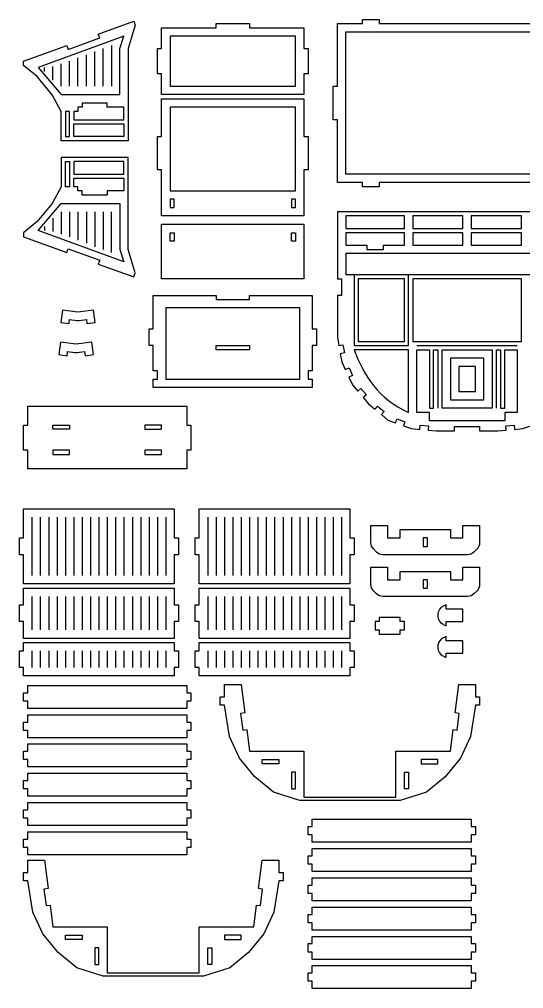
# Model space of a CAD drawing. Extents: x -590 to 235, y -434 to 261.
# Drawn here: x -590 to -229, y -434 to 261 of the extents above; entities that cross this region are included whole.
import ezdxf

# ---------------------------------------------------------------- set-up
doc = ezdxf.new("R2010")
doc.units = 0
doc.header["$MEASUREMENT"] = 0
doc.layers.get('0').update_dxf_attribs({"linetype": 'CONTINUOUS'})
doc.layers.add('ENGRAVE', color=1, linetype='CONTINUOUS')

msp = doc.modelspace()

# ---------------------------------------------------------------- linework, layer by layer
for points in [[(-560.12, 174.38), (-560.12, 195.38), (-566.69, 207.34), (-577.39, 220.31), (-587.12, 228.38), (-587.12, 231.38), (-556.11, 242.67), (-555.08, 239.85), (-532.53, 248.06), (-533.55, 250.87), (-508.18, 260.11), (-507.16, 257.29), (-512.12, 240.38), (-512.12, 174.38)], [(-488.12, 207.38), (-488.12, 222.38), (-491.12, 222.38), (-491.12, 240.38), (-488.12, 240.38), (-488.12, 255.38), (-449.12, 255.38), (-449.12, 258.38), (-425.12, 258.38), (-425.12, 255.38), (-386.12, 255.38), (-386.12, 240.38), (-383.12, 240.38), (-383.12, 222.38), (-386.12, 222.38), (-386.12, 207.38)], [(-488.12, 120.38), (-488.12, 153.38), (-491.12, 153.38), (-491.12, 177.38), (-488.12, 177.38), (-488.12, 204.38), (-386.12, 204.38), (-386.12, 177.38), (-383.12, 177.38), (-383.12, 153.38), (-386.12, 153.38), (-386.12, 120.38)], [(-557.12, 195.38), (-557.12, 177.38), (-554.12, 177.38), (-554.12, 195.38)], [(-515.12, 189.38), (-515.12, 198.38), (-527.12, 198.38), (-527.12, 201.38), (-545.12, 201.38), (-545.12, 198.38), (-548.12, 198.38), (-548.12, 195.38), (-551.12, 195.38), (-551.12, 189.38)], [(-551.12, 177.38), (-551.12, 186.38), (-515.12, 186.38), (-515.12, 177.38)], [(-560.12, 162.38), (-560.12, 141.38), (-566.69, 129.42), (-577.39, 116.45), (-587.12, 108.38), (-587.12, 105.38), (-556.11, 94.09), (-555.08, 96.91), (-532.53, 88.7), (-533.55, 85.89), (-508.18, 76.65), (-507.16, 79.47), (-512.12, 96.38), (-512.12, 162.38)], [(-557.12, 141.38), (-557.12, 159.38), (-554.12, 159.38), (-554.12, 141.38)], [(-551.12, 159.38), (-551.12, 150.38), (-515.12, 150.38), (-515.12, 159.38)], [(-515.12, 147.38), (-515.12, 138.38), (-527.12, 138.38), (-527.12, 135.38), (-545.12, 135.38), (-545.12, 138.38), (-548.12, 138.38), (-548.12, 141.38), (-551.12, 141.38), (-551.12, 147.38)], [(-482.12, 126.38), (-479.12, 126.38), (-479.12, 132.38), (-482.12, 132.38)], [(-395.12, 132.38), (-395.12, 126.38), (-392.12, 126.38), (-392.12, 132.38)], [(-314.12, 111.38), (-314.12, 120.38), (-356.12, 120.38), (-356.12, 111.38)], [(-272.12, 111.38), (-272.12, 120.38), (-308.12, 120.38), (-308.12, 111.38)], [(-230.12, 111.38), (-230.12, 120.38), (-266.12, 120.38), (-266.12, 111.38)], [(-488.12, 75.38), (-488.12, 114.38), (-386.12, 114.38), (-386.12, 75.38)], [(-482.12, 102.38), (-482.12, 108.38), (-479.12, 108.38), (-479.12, 102.38)], [(-395.12, 102.38), (-395.12, 108.38), (-392.12, 108.38), (-392.12, 102.38)], [(-356.12, 108.38), (-356.12, 99.38), (-341.12, 99.38), (-341.12, 96.38), (-329.12, 96.38), (-329.12, 99.38), (-314.12, 99.38), (-314.12, 108.38)], [(-308.12, 108.38), (-308.12, 99.38), (-272.12, 99.38), (-272.12, 108.38)], [(-266.12, 108.38), (-266.12, 99.38), (-230.12, 99.38), (-230.12, 108.38)], [(-347.12, 75.38), (-347.12, 30.38), (-314.12, 30.38), (-314.12, 75.38)], [(-308.12, 75.38), (-308.12, 30.38), (-230.12, 30.38), (-230.12, 75.38)], [(-494.12, -2.62), (-494.12, 3.38), (-491.12, 3.38), (-491.12, 9.38), (-494.12, 9.38), (-494.12, 27.38), (-497.12, 27.38), (-497.12, 39.38), (-494.12, 39.38), (-494.12, 63.38), (-449.12, 63.38), (-449.12, 60.38), (-425.12, 60.38), (-425.12, 63.38), (-380.12, 63.38), (-380.12, 39.38), (-377.12, 39.38), (-377.12, 27.38), (-380.12, 27.38), (-380.12, 9.38), (-383.12, 9.38), (-383.12, 3.38), (-380.12, 3.38), (-380.12, -2.62)], [(-547.32, 45.44), (-542.07, 46.13), (-541.67, 43.16), (-535.73, 43.94), (-536.9, 52.86), (-548.1, 51.39), (-559.31, 52.86), (-560.48, 43.94), (-554.54, 43.16), (-554.14, 46.13), (-548.89, 45.44)], [(-548.69, 22.4), (-543.43, 23.09), (-543.04, 20.11), (-537.09, 20.9), (-538.27, 29.82), (-549.47, 28.35), (-560.68, 29.82), (-561.85, 20.9), (-555.9, 20.11), (-555.51, 23.09), (-550.26, 22.4)], [(-449.12, 24.38), (-449.12, 27.38), (-425.12, 27.38), (-425.12, 24.38)], [(-584.12, -61.12), (-584.12, -47.62), (-587.12, -47.62), (-587.12, -29.62), (-584.12, -29.62), (-584.12, -16.12), (-470.12, -16.12), (-470.12, -29.62), (-467.12, -29.62), (-467.12, -47.62), (-470.12, -47.62), (-470.12, -61.12)], [(-566.12, -32.62), (-566.12, -29.62), (-554.12, -29.62), (-554.12, -32.62)], [(-500.12, -29.62), (-500.12, -32.62), (-488.12, -32.62), (-488.12, -29.62)], [(-566.12, -47.62), (-566.12, -50.62), (-554.12, -50.62), (-554.12, -47.62)], [(-500.12, -47.62), (-500.12, -50.62), (-488.12, -50.62), (-488.12, -47.62)], [(-587.12, -143.62), (-587.12, -122.62), (-590.12, -122.62), (-590.12, -110.62), (-587.12, -110.62), (-587.12, -89.62), (-479.12, -89.62), (-479.12, -110.62), (-476.12, -110.62), (-476.12, -122.62), (-479.12, -122.62), (-479.12, -143.62)], [(-461.12, -143.62), (-461.12, -122.62), (-464.12, -122.62), (-464.12, -110.62), (-461.12, -110.62), (-461.12, -89.62), (-353.12, -89.62), (-353.12, -110.62), (-350.12, -110.62), (-350.12, -122.62), (-353.12, -122.62), (-353.12, -143.62)], [(-300.62, -110.62), (-300.62, -116.62), (-297.62, -116.62), (-297.62, -110.62)], [(-300.62, -140.56), (-300.62, -146.56), (-297.62, -146.56), (-297.62, -140.56)], [(-587.12, -182.62), (-587.12, -170.62), (-590.12, -170.62), (-590.12, -158.62), (-587.12, -158.62), (-587.12, -146.62), (-479.12, -146.62), (-479.12, -158.62), (-476.12, -158.62), (-476.12, -170.62), (-479.12, -170.62), (-479.12, -182.62)], [(-461.12, -182.62), (-461.12, -170.62), (-464.12, -170.62), (-464.12, -158.62), (-461.12, -158.62), (-461.12, -146.62), (-353.12, -146.62), (-353.12, -158.62), (-350.12, -158.62), (-350.12, -170.62), (-353.12, -170.62), (-353.12, -182.62)], [(-332.12, -167.62), (-332.12, -170.62), (-335.12, -170.62), (-335.12, -176.62), (-332.12, -176.62), (-332.12, -179.62), (-317.12, -179.62), (-317.12, -176.62), (-314.12, -176.62), (-314.12, -170.62), (-317.12, -170.62), (-317.12, -167.62)], [(-587.12, -209.62), (-587.12, -203.62), (-590.12, -203.62), (-590.12, -191.62), (-587.12, -191.62), (-587.12, -185.62), (-479.12, -185.62), (-479.12, -191.62), (-476.12, -191.62), (-476.12, -203.62), (-479.12, -203.62), (-479.12, -209.62)], [(-461.12, -209.62), (-461.12, -203.62), (-464.12, -203.62), (-464.12, -191.62), (-461.12, -191.62), (-461.12, -185.62), (-353.12, -185.62), (-353.12, -191.62), (-350.12, -191.62), (-350.12, -203.62), (-353.12, -203.62), (-353.12, -209.62)], [(-584.12, -232.87), (-584.12, -227.62), (-587.12, -227.62), (-587.12, -221.62), (-584.12, -221.62), (-584.12, -216.37), (-470.12, -216.37), (-470.12, -221.62), (-467.12, -221.62), (-467.12, -227.62), (-470.12, -227.62), (-470.12, -232.87)], [(-317.12, -298.85), (-389.12, -298.85), (-407.91, -292.87), (-421.29, -281.95), (-432.25, -268.57), (-439.44, -253.12), (-443.12, -230.62), (-446.12, -230.62), (-446.12, -224.62), (-443.12, -224.62), (-443.12, -215.62), (-431.12, -215.62), (-428.53, -236.08), (-431.51, -236.46), (-430.02, -248.36), (-427.05, -247.99), (-425.12, -263.62), (-386.12, -263.62), (-386.12, -296.62), (-320.12, -296.62), (-320.12, -263.62), (-281.12, -263.62), (-279.19, -247.99), (-276.21, -248.36), (-274.72, -236.46), (-277.7, -236.08), (-275.12, -215.62), (-263.12, -215.62), (-263.12, -224.62), (-260.12, -224.62), (-260.12, -230.62), (-263.12, -230.62), (-266.8, -253.12), (-273.98, -268.57), (-284.94, -281.95), (-298.33, -292.87)], [(-584.12, -253.87), (-584.12, -248.62), (-587.12, -248.62), (-587.12, -242.62), (-584.12, -242.62), (-584.12, -237.37), (-470.12, -237.37), (-470.12, -242.62), (-467.12, -242.62), (-467.12, -248.62), (-470.12, -248.62), (-470.12, -253.87)], [(-584.12, -274.87), (-584.12, -269.62), (-587.12, -269.62), (-587.12, -263.62), (-584.12, -263.62), (-584.12, -258.37), (-470.12, -258.37), (-470.12, -263.62), (-467.12, -263.62), (-467.12, -269.62), (-470.12, -269.62), (-470.12, -274.87)], [(-416.12, -269.62), (-404.12, -269.62), (-404.12, -272.62), (-416.12, -272.62)], [(-290.12, -269.62), (-302.12, -269.62), (-302.12, -272.62), (-290.12, -272.62)], [(-584.12, -295.87), (-584.12, -290.62), (-587.12, -290.62), (-587.12, -284.62), (-584.12, -284.62), (-584.12, -279.37), (-470.12, -279.37), (-470.12, -284.62), (-467.12, -284.62), (-467.12, -290.62), (-470.12, -290.62), (-470.12, -295.87)], [(-392.12, -278.62), (-395.12, -278.62), (-395.12, -290.62), (-392.12, -290.62)], [(-314.12, -278.62), (-311.12, -278.62), (-311.12, -290.62), (-314.12, -290.62)], [(-584.12, -316.87), (-584.12, -311.62), (-587.12, -311.62), (-587.12, -305.62), (-584.12, -305.62), (-584.12, -300.37), (-470.12, -300.37), (-470.12, -305.62), (-467.12, -305.62), (-467.12, -311.62), (-470.12, -311.62), (-470.12, -316.87)], [(-380.12, -328.87), (-380.12, -323.62), (-383.12, -323.62), (-383.12, -317.62), (-380.12, -317.62), (-380.12, -312.37), (-266.12, -312.37), (-266.12, -317.62), (-263.12, -317.62), (-263.12, -323.62), (-266.12, -323.62), (-266.12, -328.87)], [(-584.12, -337.87), (-584.12, -332.62), (-587.12, -332.62), (-587.12, -326.62), (-584.12, -326.62), (-584.12, -321.37), (-470.12, -321.37), (-470.12, -326.62), (-467.12, -326.62), (-467.12, -332.62), (-470.12, -332.62), (-470.12, -337.87)], [(-380.12, -349.87), (-380.12, -344.62), (-383.12, -344.62), (-383.12, -338.62), (-380.12, -338.62), (-380.12, -333.37), (-266.12, -333.37), (-266.12, -338.62), (-263.12, -338.62), (-263.12, -344.62), (-266.12, -344.62), (-266.12, -349.87)], [(-458.12, -424.85), (-530.12, -424.85), (-548.91, -418.87), (-562.29, -407.95), (-573.25, -394.57), (-580.44, -379.12), (-584.12, -356.62), (-587.12, -356.62), (-587.12, -350.62), (-584.12, -350.62), (-584.12, -341.62), (-572.12, -341.62), (-569.53, -362.08), (-572.51, -362.46), (-571.02, -374.36), (-568.05, -373.99), (-566.12, -389.62), (-527.12, -389.62), (-527.12, -422.62), (-461.12, -422.62), (-461.12, -389.62), (-422.12, -389.62), (-420.19, -373.99), (-417.21, -374.36), (-415.72, -362.46), (-418.7, -362.08), (-416.12, -341.62), (-404.12, -341.62), (-404.12, -350.62), (-401.12, -350.62), (-401.12, -356.62), (-404.12, -356.62), (-407.8, -379.12), (-414.98, -394.57), (-425.94, -407.95), (-439.33, -418.87)], [(-380.12, -370.87), (-380.12, -365.62), (-383.12, -365.62), (-383.12, -359.62), (-380.12, -359.62), (-380.12, -354.37), (-266.12, -354.37), (-266.12, -359.62), (-263.12, -359.62), (-263.12, -365.62), (-266.12, -365.62), (-266.12, -370.87)], [(-380.12, -391.87), (-380.12, -386.62), (-383.12, -386.62), (-383.12, -380.62), (-380.12, -380.62), (-380.12, -375.37), (-266.12, -375.37), (-266.12, -380.62), (-263.12, -380.62), (-263.12, -386.62), (-266.12, -386.62), (-266.12, -391.87)], [(-557.12, -395.62), (-545.12, -395.62), (-545.12, -398.62), (-557.12, -398.62)], [(-431.12, -395.62), (-443.12, -395.62), (-443.12, -398.62), (-431.12, -398.62)], [(-380.12, -412.87), (-380.12, -407.62), (-383.12, -407.62), (-383.12, -401.62), (-380.12, -401.62), (-380.12, -396.37), (-266.12, -396.37), (-266.12, -401.62), (-263.12, -401.62), (-263.12, -407.62), (-266.12, -407.62), (-266.12, -412.87)], [(-533.12, -404.62), (-536.12, -404.62), (-536.12, -416.62), (-533.12, -416.62)], [(-455.12, -404.62), (-452.12, -404.62), (-452.12, -416.62), (-455.12, -416.62)], [(-380.12, -433.87), (-380.12, -428.62), (-383.12, -428.62), (-383.12, -422.62), (-380.12, -422.62), (-380.12, -417.37), (-266.12, -417.37), (-266.12, -422.62), (-263.12, -422.62), (-263.12, -428.62), (-266.12, -428.62), (-266.12, -433.87)]]:
    msp.add_lwpolyline(points, close=True)
for points in [[(-212.12, 144.38), (-332.12, 144.38), (-332.12, 141.38), (-344.12, 141.38), (-344.12, 144.38), (-362.12, 144.38), (-362.12, 189.38), (-365.12, 189.38), (-365.12, 213.38), (-362.12, 213.38), (-362.12, 258.38), (-344.12, 258.38), (-344.12, 261.38), (-332.12, 261.38), (-332.12, 258.38), (-212.12, 258.38)], [(-176.12, 123.38), (-362.12, 123.38), (-362.12, 75.38), (-359.12, 75.38), (-359.12, 63.38), (-362.12, 63.38), (-362.12, 33.38), (-361.07, 27.47), (-358.12, 27.99), (-357.08, 22.08), (-360.03, 21.56), (-358.99, 15.65), (-356.45, 10.22), (-353.74, 11.48), (-351.2, 6.05), (-353.92, 4.78), (-351.38, -0.66), (-347.52, -5.26), (-345.23, -3.33), (-341.37, -7.92), (-343.67, -9.85), (-339.81, -14.45), (-335.21, -18.31), (-333.29, -16.01), (-328.69, -19.86), (-330.62, -22.16), (-326.02, -26.02), (-320.38, -28.07), (-319.36, -25.25), (-313.72, -27.3), (-314.74, -30.12), (-309.11, -32.18), (-303.13, -32.7), (-302.87, -29.71), (-296.89, -30.23), (-297.15, -33.22), (-291.17, -33.74), (-278.12, -33.74), (-278.12, -30.74), (-260.12, -30.74), (-260.12, -33.74), (-247.06, -33.74), (-241.08, -33.22), (-241.34, -30.23), (-235.37, -29.71), (-235.1, -32.7), (-229.13, -32.18), (-223.49, -30.12)]]:
    msp.add_lwpolyline(points)
for points in [[(-338.12, -101.62), (-326.12, -101.62), (-326.12, -110.62), (-317.12, -110.62), (-317.12, -104.62), (-281.12, -104.62), (-281.12, -110.62), (-272.12, -110.62), (-272.12, -101.62), (-260.12, -101.62), (-260.12, -113.97, -0.198916), (-261.99, -118.49), (-264.25, -120.75, -0.198915), (-268.76, -122.62), (-329.47, -122.62, -0.198915), (-333.99, -120.75), (-336.25, -118.49, -0.198914), (-338.12, -113.97)], [(-338.12, -131.56), (-326.12, -131.56), (-326.12, -140.56), (-317.12, -140.56), (-317.12, -134.56), (-281.12, -134.56), (-281.12, -140.56), (-272.12, -140.56), (-272.12, -131.56), (-260.12, -131.56), (-260.12, -143.92, -0.198917), (-261.99, -148.43), (-264.25, -150.69, -0.198915), (-268.76, -152.56), (-329.47, -152.56, -0.198916), (-333.99, -150.69), (-336.25, -148.43, -0.198914), (-338.12, -143.92)], [(-284.12, -158.62, 0.021616), (-286.28, -159.63, 0.08231), (-288.39, -161.19, 0.158207), (-290, -164.73, 0.097463), (-289.83, -168.36, 0.177471), (-287.36, -171.85, 0.02745), (-286.34, -172.51, 0.020909), (-284.12, -173.62), (-284.12, -170.62), (-272.12, -170.62), (-272.12, -161.62), (-284.12, -161.62)], [(-284.12, -181.33, 0.030229), (-286.74, -182.6, 0.112837), (-288.99, -184.67, 0.118473), (-290, -187.44, 0.097463), (-289.83, -191.07, 0.17747), (-287.36, -194.57, 0.041119), (-285.61, -195.61, 0.013939), (-284.12, -196.33), (-284.12, -193.33), (-272.12, -193.33), (-272.12, -184.33), (-284.12, -184.33)]]:
    msp.add_lwpolyline(points, format="xyb", close=True)
at = {"layer": 'ENGRAVE'}
for points in [[(-356.12, 150.38), (-356.12, 252.38), (-188.12, 252.38), (-188.12, 150.38)], [(-518.12, 207.38), (-518.12, 240.38), (-515.12, 249.38), (-576.62, 226.88), (-560.12, 207.38)], [(-392.12, 249.38), (-482.12, 249.38), (-482.12, 213.38), (-392.12, 213.38)], [(-392.12, 198.38), (-482.12, 198.38), (-482.12, 138.38), (-392.12, 138.38)], [(-518.12, 129.38), (-518.12, 96.38), (-515.12, 87.38), (-576.62, 109.88), (-560.12, 129.38)], [(-182.12, 93.38), (-356.12, 93.38), (-356.12, 78.38), (-182.12, 78.38)], [(-389.12, 54.38), (-485.12, 54.38), (-485.12, 3.38), (-389.12, 3.38)], [(-350.12, 24.38), (-347.41, 17.56), (-345.89, 14.23), (-344.24, 10.95), (-342.46, 7.75), (-340.53, 4.62), (-338.45, 1.58), (-336.2, -1.36), (-333.78, -4.21), (-331.18, -6.94), (-328.38, -9.56), (-325.37, -12.06), (-322.15, -14.42), (-318.71, -16.64), (-315.04, -18.71), (-311.12, -20.62), (-311.12, 24.38)], [(-287.12, 24.38), (-251.12, 24.38), (-251.12, -17.62), (-287.12, -17.62)], [(-281.12, 18.38), (-281.12, -11.62), (-257.12, -11.62), (-257.12, 18.38)], [(-275.12, 12.38), (-275.12, -5.62), (-263.12, -5.62), (-263.12, 12.38)]]:
    msp.add_lwpolyline(points, close=True, dxfattribs=at)
for points in [[(-536.12, 213.38), (-536.12, 238.43)], [(-530.12, 213.38), (-530.12, 240.38)], [(-524.12, 242.54), (-524.12, 213.38)], [(-554.12, 213.38), (-554.12, 231.38)], [(-548.12, 213.38), (-548.12, 233.74)], [(-542.12, 213.38), (-542.12, 235.88)], [(-572.12, 223.88), (-572.12, 226.88)], [(-566.12, 217.88), (-566.12, 227.51)], [(-560.12, 213.38), (-560.12, 229.4)], [(-566.12, 118.88), (-566.12, 109.25)], [(-560.12, 123.38), (-560.12, 107.36)], [(-554.12, 123.38), (-554.12, 105.38)], [(-548.12, 123.38), (-548.12, 103.02)], [(-542.12, 123.38), (-542.12, 100.88)], [(-536.12, 123.38), (-536.12, 98.33)], [(-530.12, 123.38), (-530.12, 96.38)], [(-524.12, 94.22), (-524.12, 123.38)], [(-572.12, 112.88), (-572.12, 109.88)], [(-350.12, 78.38), (-350.12, 27.38), (-311.12, 27.38), (-311.12, 78.38)], [(-305.12, 27.38), (-233.12, 27.38)], [(-248.12, -17.62), (-248.12, 24.38), (-245.12, 24.38), (-245.12, -17.62), (-242.12, -17.62), (-242.12, 24.38), (-233.12, 24.38), (-233.12, -20.62), (-242.12, -20.62), (-242.12, -26.62), (-296.12, -26.62), (-296.12, -20.62), (-305.12, -20.62), (-305.12, 24.38), (-296.12, 24.38), (-296.12, -17.62), (-293.12, -17.62), (-293.12, 24.38), (-290.12, 24.38), (-290.12, -17.62)], [(-581.12, -95.62), (-581.12, -137.62)], [(-575.12, -95.62), (-575.12, -137.62)], [(-569.12, -95.62), (-569.12, -137.62)], [(-563.12, -95.62), (-563.12, -137.62)], [(-557.12, -95.62), (-557.12, -137.62)], [(-551.12, -95.62), (-551.12, -137.62)], [(-545.12, -95.62), (-545.12, -137.62)], [(-539.12, -95.62), (-539.12, -137.62)], [(-533.12, -95.62), (-533.12, -137.62)], [(-527.12, -95.62), (-527.12, -137.62)], [(-521.12, -95.62), (-521.12, -137.62)], [(-515.12, -95.62), (-515.12, -137.62)], [(-509.12, -95.62), (-509.12, -137.62)], [(-503.12, -95.62), (-503.12, -137.62)], [(-497.12, -95.62), (-497.12, -137.62)], [(-491.12, -95.62), (-491.12, -137.62)], [(-485.12, -95.62), (-485.12, -137.62)], [(-455.12, -95.62), (-455.12, -137.62)], [(-449.12, -95.62), (-449.12, -137.62)], [(-443.12, -95.62), (-443.12, -137.62)], [(-437.12, -95.62), (-437.12, -137.62)], [(-431.12, -95.62), (-431.12, -137.62)], [(-425.12, -95.62), (-425.12, -137.62)], [(-419.12, -95.62), (-419.12, -137.62)], [(-413.12, -95.62), (-413.12, -137.62)], [(-407.12, -95.62), (-407.12, -137.62)], [(-401.12, -95.62), (-401.12, -137.62)], [(-395.12, -95.62), (-395.12, -137.62)], [(-389.12, -95.62), (-389.12, -137.62)], [(-383.12, -95.62), (-383.12, -137.62)], [(-377.12, -95.62), (-377.12, -137.62)], [(-371.12, -95.62), (-371.12, -137.62)], [(-365.12, -95.62), (-365.12, -137.62)], [(-359.12, -95.62), (-359.12, -137.62)], [(-581.12, -152.62), (-581.12, -176.62)], [(-575.12, -152.62), (-575.12, -176.62)], [(-569.12, -152.62), (-569.12, -176.62)], [(-563.12, -152.62), (-563.12, -176.62)], [(-557.12, -152.62), (-557.12, -176.62)], [(-551.12, -152.62), (-551.12, -176.62)], [(-545.12, -152.62), (-545.12, -176.62)], [(-539.12, -152.62), (-539.12, -176.62)], [(-533.12, -152.62), (-533.12, -176.62)], [(-527.12, -152.62), (-527.12, -176.62)], [(-521.12, -152.62), (-521.12, -176.62)], [(-515.12, -152.62), (-515.12, -176.62)], [(-509.12, -152.62), (-509.12, -176.62)], [(-503.12, -152.62), (-503.12, -176.62)], [(-497.12, -152.62), (-497.12, -176.62)], [(-491.12, -152.62), (-491.12, -176.62)], [(-485.12, -152.62), (-485.12, -176.62)], [(-455.12, -152.62), (-455.12, -176.62)], [(-449.12, -152.62), (-449.12, -176.62)], [(-443.12, -152.62), (-443.12, -176.62)], [(-437.12, -152.62), (-437.12, -176.62)], [(-431.12, -152.62), (-431.12, -176.62)], [(-425.12, -152.62), (-425.12, -176.62)], [(-419.12, -152.62), (-419.12, -176.62)], [(-413.12, -152.62), (-413.12, -176.62)], [(-407.12, -152.62), (-407.12, -176.62)], [(-401.12, -152.62), (-401.12, -176.62)], [(-395.12, -152.62), (-395.12, -176.62)], [(-389.12, -152.62), (-389.12, -176.62)], [(-383.12, -152.62), (-383.12, -176.62)], [(-377.12, -152.62), (-377.12, -176.62)], [(-371.12, -152.62), (-371.12, -176.62)], [(-365.12, -152.62), (-365.12, -176.62)], [(-359.12, -152.62), (-359.12, -176.62)], [(-581.12, -191.62), (-581.12, -203.62)], [(-575.12, -191.62), (-575.12, -203.62)], [(-569.12, -191.62), (-569.12, -203.62)], [(-563.12, -191.62), (-563.12, -203.62)], [(-557.12, -191.62), (-557.12, -203.62)], [(-551.12, -191.62), (-551.12, -203.62)], [(-545.12, -191.62), (-545.12, -203.62)], [(-539.12, -191.62), (-539.12, -203.62)], [(-533.12, -191.62), (-533.12, -203.62)], [(-527.12, -191.62), (-527.12, -203.62)], [(-521.12, -191.62), (-521.12, -203.62)], [(-515.12, -191.62), (-515.12, -203.62)], [(-509.12, -191.62), (-509.12, -203.62)], [(-503.12, -191.62), (-503.12, -203.62)], [(-497.12, -191.62), (-497.12, -203.62)], [(-491.12, -191.62), (-491.12, -203.62)], [(-485.12, -191.62), (-485.12, -203.62)], [(-455.12, -191.62), (-455.12, -203.62)], [(-449.12, -191.62), (-449.12, -203.62)], [(-443.12, -191.62), (-443.12, -203.62)], [(-437.12, -191.62), (-437.12, -203.62)], [(-431.12, -191.62), (-431.12, -203.62)], [(-425.12, -191.62), (-425.12, -203.62)], [(-419.12, -191.62), (-419.12, -203.62)], [(-413.12, -191.62), (-413.12, -203.62)], [(-407.12, -191.62), (-407.12, -203.62)], [(-401.12, -191.62), (-401.12, -203.62)], [(-395.12, -191.62), (-395.12, -203.62)], [(-389.12, -191.62), (-389.12, -203.62)], [(-383.12, -191.62), (-383.12, -203.62)], [(-377.12, -191.62), (-377.12, -203.62)], [(-371.12, -191.62), (-371.12, -203.62)], [(-365.12, -191.62), (-365.12, -203.62)], [(-359.12, -191.62), (-359.12, -203.62)]]:
    msp.add_lwpolyline(points, dxfattribs=at)

doc.saveas('drawing.dxf')
